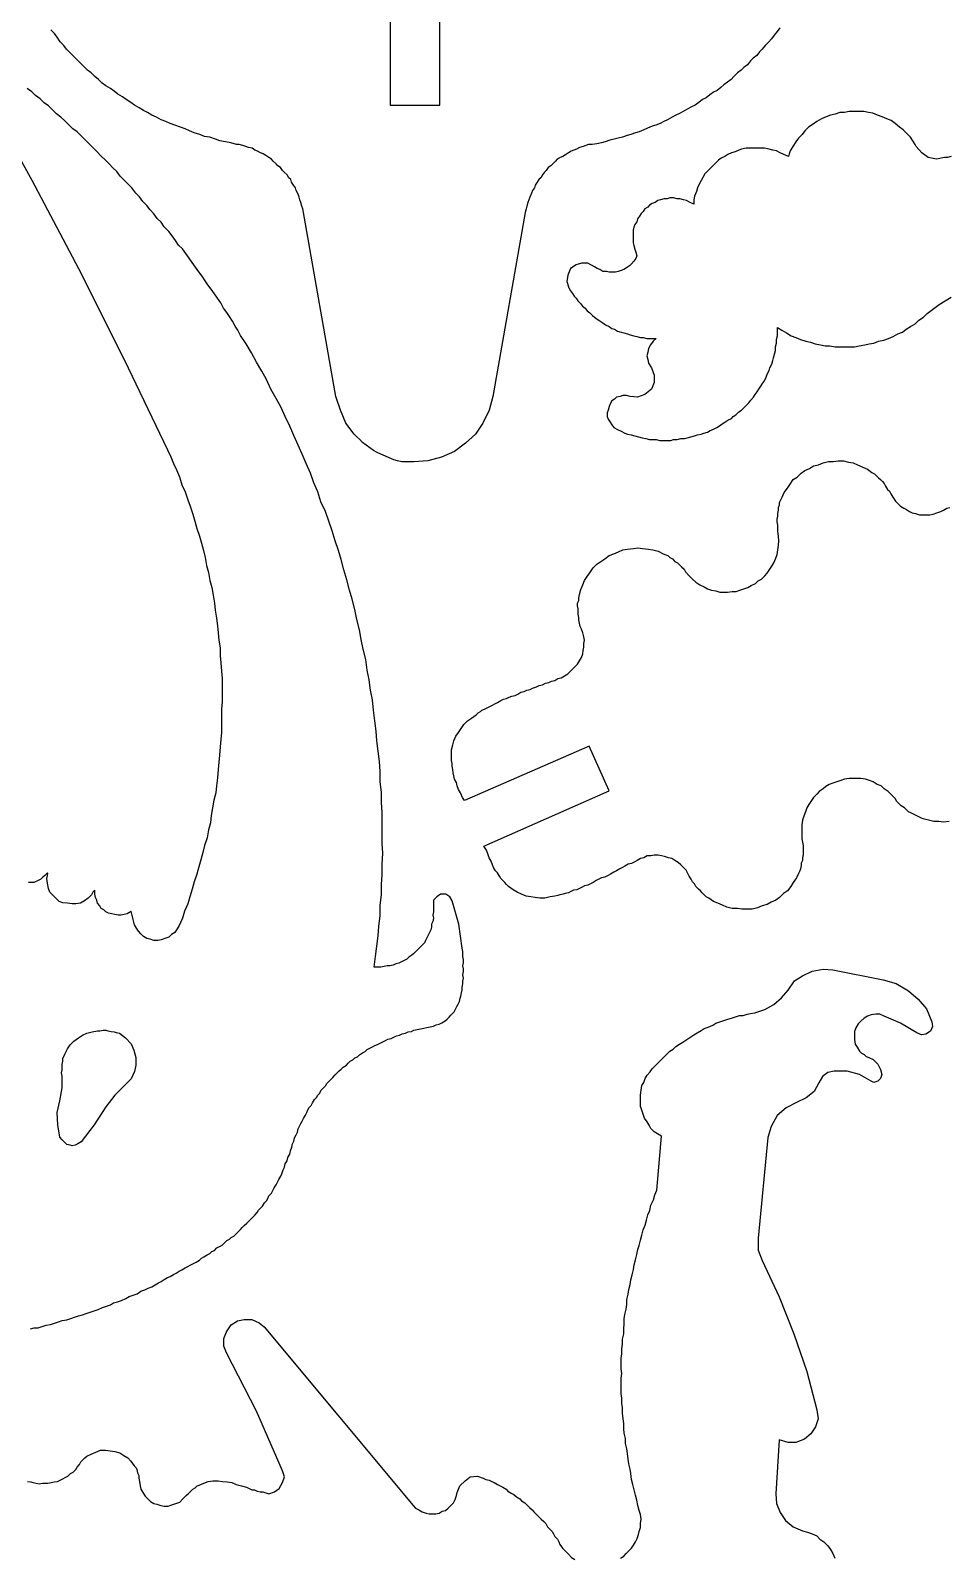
# Model space of a CAD drawing. Extents: x 3 to 449, y 3 to 233.
# Drawn here: x 351.8 to 407.7, y 57.9 to 151 of the extents above; entities that cross this region are included whole.
import ezdxf

# ---------------------------------------------------------------- set-up
doc = ezdxf.new("R2010")
doc.units = 0
doc.layers.add('DEFAULT_LAYER', color=1, linetype='CONTINUOUS')

msp = doc.modelspace()

# ---------------------------------------------------------------- linework, layer by layer
at = {"layer": 'DEFAULT_LAYER'}
for points in [[(373.713, 153.839), (373.713, 146.445), (376.738, 146.445), (376.738, 153.839)], [(397.463, 151.15), (397.295, 150.926), (397.127, 150.702), (396.959, 150.478), (396.791, 150.31), (396.567, 150.086), (396.399, 149.862), (396.231, 149.694), (396.063, 149.47), (395.839, 149.301), (395.671, 149.133), (395.503, 148.909), (395.279, 148.741), (395.111, 148.573), (394.887, 148.405), (394.662, 148.181), (394.494, 148.013), (394.27, 147.845), (394.046, 147.677), (393.878, 147.509), (393.654, 147.341), (393.43, 147.229), (393.206, 147.061), (392.982, 146.893), (392.758, 146.781), (392.534, 146.613), (392.31, 146.445), (392.086, 146.333), (391.862, 146.221), (391.582, 146.053), (391.358, 145.941), (391.134, 145.829), (390.909, 145.716), (390.629, 145.548), (390.405, 145.436), (390.181, 145.324), (389.901, 145.212), (389.677, 145.156), (389.397, 145.044), (389.173, 144.932), (388.893, 144.82), (388.669, 144.764), (388.389, 144.652), (388.165, 144.596), (387.885, 144.484), (387.605, 144.428), (387.38, 144.372), (387.1, 144.316), (386.82, 144.204), (386.596, 144.148), (386.316, 144.092), (386.036, 144.036), (385.812, 144.036), (385.644, 143.98), (385.476, 143.924), (385.252, 143.868), (385.084, 143.756), (384.916, 143.7), (384.748, 143.644), (384.58, 143.532), (384.412, 143.42), (384.244, 143.308), (384.076, 143.252), (383.907, 143.14), (383.795, 143.028), (383.627, 142.86), (383.515, 142.748), (383.347, 142.636), (383.235, 142.468), (383.123, 142.356), (383.011, 142.188), (382.899, 142.019), (382.787, 141.907), (382.675, 141.739), (382.563, 141.571), (382.507, 141.403), (382.395, 141.235), (382.339, 141.067), (382.227, 140.843), (382.171, 140.675), (382.115, 140.507), (382.059, 140.283), (382.003, 140.115), (381.947, 139.891), (379.986, 128.688), (379.762, 127.848), (379.37, 127.063), (378.922, 126.391), (378.306, 125.831), (377.634, 125.327), (376.85, 124.991), (376.009, 124.767), (375.169, 124.711), (374.945, 124.711), (374.665, 124.711), (374.441, 124.711), (374.161, 124.767), (373.937, 124.823), (373.657, 124.935), (373.433, 125.047), (373.153, 125.159), (372.928, 125.271), (372.704, 125.383), (372.48, 125.551), (372.256, 125.719), (372.032, 125.887), (371.864, 126.055), (371.696, 126.223), (371.528, 126.391), (371.024, 127.063), (370.688, 127.848), (370.408, 128.688), (368.447, 139.891), (368.391, 140.115), (368.335, 140.283), (368.279, 140.507), (368.223, 140.675), (368.167, 140.843), (368.111, 141.011), (367.999, 141.235), (367.943, 141.403), (367.831, 141.571), (367.719, 141.739), (367.663, 141.907), (367.551, 142.019), (367.439, 142.188), (367.271, 142.356), (367.159, 142.468), (367.047, 142.636), (366.879, 142.748), (366.767, 142.86), (366.599, 143.028), (366.487, 143.14), (366.319, 143.252), (366.151, 143.364), (365.983, 143.476), (365.814, 143.532), (365.646, 143.644), (365.478, 143.7), (365.31, 143.812), (365.086, 143.868), (364.918, 143.924), (364.75, 143.98), (364.526, 144.036), (364.358, 144.036), (364.358, 144.036), (364.022, 144.148), (363.686, 144.204), (363.35, 144.26), (363.07, 144.372), (362.734, 144.484), (362.398, 144.54), (362.117, 144.652), (361.781, 144.764), (361.501, 144.876), (361.221, 144.988), (360.941, 145.1), (360.605, 145.212), (360.325, 145.324), (360.045, 145.436), (359.765, 145.548), (359.485, 145.716), (359.205, 145.829), (358.925, 145.997), (358.7, 146.109), (358.42, 146.277), (358.14, 146.445), (357.916, 146.613), (357.636, 146.781), (357.412, 146.949), (357.132, 147.117), (356.908, 147.285), (356.684, 147.453), (356.404, 147.621), (356.18, 147.789), (355.956, 148.013), (355.732, 148.181), (355.508, 148.405), (355.284, 148.573), (355.059, 148.797), (354.835, 149.021), (354.611, 149.245), (354.443, 149.414), (354.219, 149.638), (353.995, 149.862), (353.827, 150.086), (353.603, 150.31), (353.435, 150.59), (353.267, 150.814), (353.043, 151.038)], [(348.909, 147.224), (351.88, 141.876), (354.732, 136.49), (357.504, 130.944), (360.158, 125.439), (360.356, 125.003), (360.515, 124.607), (360.713, 124.171), (360.911, 123.735), (361.03, 123.3), (361.228, 122.864), (361.386, 122.389), (361.544, 121.993), (361.703, 121.517), (361.822, 121.082), (361.941, 120.646), (362.099, 120.171), (362.218, 119.735), (362.337, 119.299), (362.455, 118.864), (362.535, 118.388), (362.654, 117.953), (362.733, 117.477), (362.852, 117.042), (362.931, 116.566), (363.01, 116.091), (363.05, 115.655), (363.129, 115.18), (363.208, 114.705), (363.248, 114.269), (363.287, 113.833), (363.366, 113.358), (363.366, 112.883), (363.406, 112.447), (363.446, 111.932), (363.485, 111.496), (363.485, 111.021), (363.485, 110.546), (363.485, 110.07), (363.446, 109.635), (363.446, 109.159), (363.446, 108.684), (363.446, 108.209), (363.406, 107.773), (363.366, 107.337), (363.327, 106.822), (363.287, 106.387), (363.248, 105.951), (363.208, 105.436), (363.129, 104.961), (363.089, 104.525), (362.97, 104.089), (362.891, 103.614), (362.812, 103.139), (362.772, 102.703), (362.654, 102.267), (362.574, 101.792), (362.416, 101.317), (362.297, 100.881), (362.178, 100.445), (362.059, 100.01), (361.941, 99.574), (361.782, 99.099), (361.663, 98.663), (361.505, 98.188), (361.386, 97.752), (361.188, 97.316), (361.069, 96.881), (360.871, 96.445), (360.752, 96.247), (360.594, 96.009), (360.396, 95.89), (360.237, 95.732), (360, 95.653), (359.762, 95.573), (359.564, 95.534), (359.326, 95.534), (359.089, 95.613), (358.891, 95.653), (358.693, 95.772), (358.534, 95.93), (358.376, 96.088), (358.257, 96.286), (358.138, 96.484), (358.059, 96.801), (357.94, 97.316), (357.9, 97.277), (357.702, 97.158), (357.504, 97.118), (357.306, 97.079), (357.148, 97.079), (356.95, 97.118), (356.752, 97.158), (356.554, 97.197), (356.395, 97.277), (356.276, 97.396), (356.118, 97.475), (356.039, 97.633), (355.88, 97.792), (355.841, 97.99), (355.762, 98.148), (355.722, 98.346), (355.722, 98.584), (355.603, 98.465), (355.524, 98.307), (355.326, 98.108), (355.088, 97.95), (354.851, 97.792), (354.573, 97.752), (354.336, 97.752), (354.058, 97.792), (353.781, 97.831), (353.543, 97.91), (353.345, 98.108), (353.187, 98.267), (352.989, 98.465), (352.91, 98.703), (352.831, 99.019), (352.791, 99.297), (352.831, 99.495), (352.87, 99.614), (352.831, 99.653), (352.791, 99.614), (352.672, 99.495), (352.553, 99.376), (352.434, 99.257), (352.276, 99.178), (351.999, 99.059), (351.682, 99.059)], [(351.801, 71.848), (352.038, 71.927), (352.276, 71.927), (352.514, 72.006), (352.751, 72.085), (353.029, 72.125), (353.266, 72.204), (353.504, 72.283), (353.742, 72.363), (354.019, 72.402), (354.256, 72.481), (354.494, 72.561), (354.732, 72.64), (354.969, 72.719), (355.207, 72.798), (355.445, 72.878), (355.682, 72.957), (355.92, 73.036), (356.197, 73.155), (356.435, 73.234), (356.673, 73.313), (356.871, 73.432), (357.108, 73.511), (357.346, 73.591), (357.623, 73.709), (357.821, 73.828), (358.059, 73.907), (358.297, 73.987), (358.534, 74.145), (358.772, 74.224), (358.97, 74.343), (359.208, 74.422), (359.406, 74.541), (359.604, 74.66), (359.762, 74.739), (359.96, 74.858), (360.158, 74.977), (360.317, 75.056), (360.515, 75.175), (360.673, 75.254), (360.871, 75.373), (361.03, 75.452), (361.228, 75.571), (361.386, 75.65), (361.544, 75.729), (361.743, 75.848), (361.901, 75.927), (362.099, 76.046), (362.218, 76.165), (362.376, 76.244), (362.574, 76.363), (362.733, 76.442), (362.852, 76.561), (363.01, 76.64), (363.168, 76.799), (363.327, 76.878), (363.485, 76.957), (363.604, 77.076), (363.763, 77.235), (363.921, 77.314), (364.04, 77.433), (364.198, 77.512), (364.357, 77.67), (364.476, 77.789), (364.594, 77.908), (364.713, 78.027), (364.832, 78.146), (364.99, 78.304), (365.109, 78.423), (365.228, 78.542), (365.347, 78.66), (365.466, 78.779), (365.624, 78.938), (365.703, 79.096), (365.822, 79.215), (365.941, 79.334), (366.06, 79.532), (366.179, 79.651), (366.258, 79.809), (366.337, 79.968), (366.496, 80.126), (366.575, 80.284), (366.654, 80.443), (366.773, 80.641), (366.852, 80.799), (366.931, 80.958), (367.05, 81.156), (367.129, 81.314), (367.209, 81.552), (367.288, 81.71), (367.327, 81.908), (367.446, 82.106), (367.486, 82.304), (367.605, 82.503), (367.644, 82.701), (367.723, 82.938), (367.763, 83.136), (367.842, 83.295), (367.882, 83.493), (368.001, 83.691), (368.08, 83.849), (368.12, 84.047), (368.199, 84.206), (368.278, 84.364), (368.357, 84.523), (368.436, 84.681), (368.555, 84.879), (368.634, 85.038), (368.714, 85.196), (368.793, 85.354), (368.912, 85.473), (368.991, 85.632), (369.11, 85.83), (369.229, 85.949), (369.308, 86.107), (369.427, 86.226), (369.506, 86.384), (369.664, 86.543), (369.783, 86.661), (369.862, 86.82), (369.981, 86.939), (370.1, 87.058), (370.219, 87.176), (370.377, 87.335), (370.496, 87.454), (370.615, 87.572), (370.734, 87.691), (370.853, 87.81), (371.051, 87.929), (371.169, 88.048), (371.288, 88.167), (371.447, 88.246), (371.566, 88.365), (371.724, 88.444), (371.843, 88.563), (372.041, 88.682), (372.199, 88.761), (372.318, 88.88), (372.477, 88.959), (372.635, 89.038), (372.793, 89.117), (372.952, 89.196), (373.11, 89.276), (373.269, 89.355), (373.427, 89.434), (373.586, 89.513), (373.784, 89.553), (373.942, 89.632), (374.101, 89.711), (374.299, 89.751), (374.457, 89.83), (374.655, 89.87), (374.813, 89.949), (375.012, 89.989), (375.17, 90.068), (375.368, 90.107), (375.566, 90.147), (375.764, 90.187), (375.962, 90.226), (376.16, 90.266), (376.358, 90.305), (376.517, 90.385), (376.715, 90.424), (376.873, 90.504), (377.071, 90.622), (377.19, 90.741), (377.309, 90.86), (377.428, 90.979), (377.547, 91.098), (377.626, 91.177), (377.705, 91.335), (377.784, 91.494), (377.863, 91.652), (377.943, 91.811), (377.982, 92.009), (378.022, 92.128), (378.061, 92.326), (378.101, 92.524), (378.101, 92.682), (378.141, 92.88), (378.141, 93.039), (378.18, 93.237), (378.141, 93.435), (378.18, 93.633), (378.18, 93.791), (378.141, 93.989), (378.18, 94.187), (378.18, 94.346), (378.141, 94.544), (378.141, 94.702), (378.141, 94.861), (378.101, 95.059), (377.903, 96.524), (377.507, 97.95), (377.348, 98.188), (377.111, 98.346), (376.794, 98.346), (376.556, 98.188), (376.358, 97.99), (376.358, 97.673), (376.358, 97.435), (376.358, 97.277), (376.319, 97.079), (376.358, 96.881), (376.319, 96.683), (376.239, 96.524), (376.239, 96.366), (376.2, 96.168), (376.121, 96.009), (376.041, 95.851), (375.962, 95.692), (375.883, 95.534), (375.804, 95.375), (375.645, 95.217), (375.526, 95.098), (375.408, 94.979), (375.289, 94.861), (375.17, 94.742), (375.051, 94.623), (374.853, 94.504), (374.734, 94.385), (374.576, 94.306), (374.417, 94.227), (374.259, 94.148), (374.061, 94.108), (373.902, 94.029), (373.704, 93.989), (373.546, 93.989), (373.348, 93.95), (373.15, 93.91), (372.991, 93.91), (372.754, 93.91), (372.833, 94.544), (372.912, 95.177), (372.991, 95.811), (373.031, 96.405), (373.11, 97.039), (373.11, 97.673), (373.19, 98.307), (373.19, 98.94), (373.229, 99.534), (373.229, 100.168), (373.269, 100.841), (373.229, 101.436), (373.229, 102.069), (373.229, 102.703), (373.229, 103.337), (373.19, 103.931), (373.19, 104.565), (373.11, 105.198), (373.11, 105.832), (373.071, 106.426), (372.991, 107.06), (372.912, 107.694), (372.873, 108.288), (372.793, 108.922), (372.714, 109.555), (372.635, 110.189), (372.516, 110.783), (372.437, 111.417), (372.318, 112.011), (372.239, 112.645), (372.08, 113.279), (371.962, 113.873), (371.843, 114.467), (371.684, 115.101), (371.566, 115.695), (371.407, 116.329), (371.249, 116.883), (371.09, 117.517), (370.892, 118.111), (370.734, 118.745), (370.575, 119.299), (370.377, 119.893), (370.179, 120.488), (369.981, 121.082), (369.783, 121.676), (369.506, 122.27), (369.308, 122.864), (369.07, 123.419), (368.872, 124.013), (368.595, 124.607), (368.357, 125.161), (368.12, 125.716), (367.842, 126.31), (367.605, 126.865), (367.327, 127.459), (367.05, 128.053), (366.773, 128.568), (366.456, 129.122), (366.179, 129.716), (365.901, 130.231), (365.585, 130.786), (365.268, 131.34), (364.951, 131.895), (364.594, 132.41), (364.436, 132.727), (364.277, 132.964), (364.119, 133.281), (363.921, 133.559), (363.763, 133.796), (363.565, 134.073), (363.406, 134.39), (363.208, 134.668), (363.01, 134.945), (362.812, 135.222), (362.614, 135.499), (362.455, 135.737), (362.257, 136.014), (362.059, 136.292), (361.861, 136.569), (361.663, 136.846), (361.465, 137.123), (361.267, 137.401), (361.069, 137.678), (360.832, 137.915), (360.633, 138.193), (360.435, 138.47), (360.237, 138.747), (359.96, 139.025), (359.762, 139.302), (359.524, 139.539), (359.326, 139.817), (359.089, 140.054), (358.891, 140.332), (358.653, 140.569), (358.455, 140.847), (358.217, 141.084), (357.98, 141.401), (357.742, 141.639), (357.504, 141.876), (357.267, 142.114), (357.069, 142.391), (356.831, 142.629), (356.593, 142.867), (356.356, 143.104), (356.118, 143.342), (355.841, 143.619), (355.603, 143.857), (355.365, 144.094), (355.128, 144.332), (354.89, 144.57), (354.653, 144.807), (354.375, 145.005), (354.138, 145.243), (353.9, 145.481), (353.662, 145.718), (353.385, 145.917), (353.147, 146.154), (352.91, 146.392), (352.632, 146.59), (352.395, 146.828), (352.118, 147.026), (351.88, 147.263), (351.603, 147.461)], [(407.901, 143.312), (407.677, 143.256), (407.509, 143.256), (407.005, 143.144), (406.501, 143.256), (406.109, 143.536), (405.772, 143.928), (405.716, 144.041), (405.604, 144.209), (405.436, 144.489), (405.212, 144.713), (404.988, 144.937), (404.764, 145.105), (404.484, 145.329), (404.26, 145.497), (403.98, 145.609), (403.7, 145.721), (403.42, 145.833), (403.14, 145.945), (402.86, 146.001), (402.58, 146.057), (402.244, 146.057), (401.963, 146.057), (401.683, 146.057), (401.403, 146.001), (401.123, 146.001), (400.843, 145.889), (400.563, 145.833), (400.283, 145.721), (400.003, 145.609), (399.723, 145.441), (399.499, 145.273), (399.219, 145.105), (398.995, 144.881), (398.827, 144.657), (398.602, 144.433), (398.434, 144.209), (398.266, 143.928), (398.154, 143.76), (398.098, 143.648), (398.042, 143.48), (397.986, 143.312), (397.706, 143.424), (397.482, 143.536), (397.258, 143.648), (397.034, 143.704), (396.81, 143.76), (396.53, 143.816), (396.306, 143.816), (396.082, 143.816), (395.858, 143.816), (395.634, 143.816), (395.41, 143.816), (395.13, 143.76), (394.961, 143.704), (394.737, 143.592), (394.513, 143.536), (394.289, 143.424), (394.121, 143.312), (393.897, 143.2), (393.729, 143.088), (393.561, 142.92), (393.393, 142.752), (393.225, 142.584), (393.057, 142.416), (392.889, 142.248), (392.777, 142.024), (392.665, 141.856), (392.553, 141.632), (392.441, 141.408), (392.385, 141.184), (392.273, 140.904), (392.217, 140.68), (392.217, 140.4), (391.993, 140.512), (391.769, 140.624), (391.601, 140.68), (391.376, 140.736), (391.208, 140.736), (390.984, 140.792), (390.76, 140.792), (390.592, 140.736), (390.424, 140.736), (390.2, 140.68), (390.032, 140.624), (389.864, 140.512), (389.696, 140.456), (389.528, 140.343), (389.416, 140.231), (389.248, 140.119), (389.136, 139.951), (389.024, 139.839), (388.912, 139.671), (388.8, 139.503), (388.744, 139.335), (388.632, 139.167), (388.576, 138.999), (388.52, 138.831), (388.52, 138.607), (388.52, 138.439), (388.52, 138.271), (388.52, 138.047), (388.576, 137.879), (388.632, 137.655), (388.688, 137.487), (388.744, 137.263), (388.688, 137.095), (388.576, 136.927), (388.408, 136.758), (388.296, 136.646), (388.128, 136.534), (387.96, 136.422), (387.791, 136.366), (387.623, 136.31), (387.455, 136.254), (387.231, 136.254), (387.063, 136.254), (386.895, 136.31), (386.671, 136.31), (386.503, 136.422), (386.335, 136.478), (386.167, 136.59), (385.775, 136.815), (385.383, 136.815), (385.047, 136.702), (384.711, 136.478), (384.543, 136.086), (384.487, 135.694), (384.599, 135.302), (384.711, 135.134), (384.823, 134.966), (384.935, 134.798), (385.047, 134.686), (385.159, 134.518), (385.327, 134.35), (385.439, 134.182), (385.607, 134.07), (385.719, 133.902), (385.887, 133.79), (386.055, 133.622), (386.167, 133.51), (386.335, 133.398), (386.503, 133.286), (386.671, 133.174), (386.839, 133.061), (387.063, 132.949), (387.231, 132.837), (387.399, 132.781), (387.567, 132.669), (387.791, 132.613), (387.96, 132.557), (388.184, 132.501), (388.352, 132.445), (388.576, 132.389), (388.744, 132.333), (388.968, 132.277), (389.136, 132.277), (389.36, 132.221), (389.528, 132.221), (389.752, 132.221), (389.92, 132.221), (389.752, 132.053), (389.584, 131.829), (389.472, 131.605), (389.416, 131.381), (389.36, 131.157), (389.416, 130.933), (389.472, 130.709), (389.64, 130.429), (389.808, 129.981), (389.808, 129.532), (389.64, 129.14), (389.248, 128.804), (388.8, 128.636), (388.352, 128.692), (388.128, 128.748), (387.904, 128.748), (387.735, 128.692), (387.511, 128.636), (387.399, 128.524), (387.231, 128.412), (387.119, 128.244), (387.063, 128.076), (387.007, 127.852), (386.951, 127.684), (386.951, 127.46), (387.007, 127.292), (387.119, 127.124), (387.231, 126.956), (387.343, 126.788), (387.567, 126.676), (387.791, 126.564), (388.016, 126.452), (388.184, 126.396), (388.408, 126.34), (388.632, 126.284), (388.856, 126.228), (389.08, 126.172), (389.304, 126.116), (389.528, 126.06), (389.752, 126.06), (389.92, 126.06), (390.144, 126.004), (390.368, 126.004), (390.592, 126.004), (390.816, 126.004), (390.984, 126.06), (391.208, 126.06), (391.432, 126.116), (391.657, 126.116), (391.825, 126.172), (392.049, 126.228), (392.273, 126.284), (392.441, 126.34), (392.665, 126.396), (392.833, 126.452), (393.057, 126.508), (393.225, 126.62), (393.393, 126.676), (393.617, 126.788), (393.785, 126.9), (393.953, 127.012), (394.121, 127.124), (394.289, 127.236), (394.513, 127.348), (394.625, 127.46), (394.793, 127.572), (394.961, 127.74), (395.13, 127.852), (395.298, 128.02), (395.41, 128.132), (395.578, 128.3), (395.69, 128.468), (395.858, 128.636), (395.97, 128.804), (396.082, 128.972), (396.194, 129.14), (396.306, 129.308), (396.418, 129.476), (396.53, 129.645), (396.642, 129.869), (396.698, 130.037), (396.81, 130.261), (396.866, 130.429), (396.978, 130.653), (397.034, 130.877), (397.09, 131.045), (397.146, 131.269), (397.202, 131.493), (397.202, 131.717), (397.258, 131.941), (397.258, 132.165), (397.314, 132.389), (397.314, 132.613), (397.314, 132.893), (397.594, 132.725), (397.874, 132.557), (398.154, 132.389), (398.434, 132.277), (398.715, 132.165), (399.051, 132.053), (399.331, 131.997), (399.611, 131.885), (399.947, 131.829), (400.227, 131.773), (400.507, 131.773), (400.843, 131.717), (401.123, 131.717), (401.403, 131.717), (401.739, 131.717), (402.019, 131.717), (402.3, 131.773), (402.636, 131.829), (402.916, 131.885), (403.196, 131.941), (403.476, 132.053), (403.812, 132.109), (404.092, 132.221), (404.372, 132.333), (404.652, 132.501), (404.932, 132.613), (405.156, 132.781), (405.436, 132.949), (405.716, 133.117), (405.941, 133.342), (406.221, 133.51), (406.445, 133.734), (407.173, 134.294), (407.901, 134.742)], [(407.792, 102.783), (407.436, 102.744), (407.158, 102.783), (406.841, 102.783), (406.524, 102.862), (406.208, 102.942), (406.089, 102.981), (405.93, 103.06), (405.772, 103.14), (405.613, 103.219), (405.455, 103.298), (405.297, 103.377), (405.178, 103.496), (405.059, 103.615), (404.861, 103.734), (404.742, 103.853), (404.584, 104.011), (404.504, 104.169), (404.267, 104.407), (404.069, 104.605), (403.831, 104.764), (403.633, 104.962), (403.395, 105.041), (403.158, 105.199), (402.92, 105.279), (402.682, 105.358), (402.405, 105.397), (402.168, 105.397), (401.93, 105.397), (401.692, 105.397), (401.415, 105.358), (401.177, 105.279), (400.94, 105.199), (400.702, 105.12), (400.464, 105.041), (400.266, 104.922), (400.108, 104.764), (399.87, 104.605), (399.712, 104.447), (399.514, 104.249), (399.395, 104.051), (399.236, 103.813), (399.118, 103.615), (399.038, 103.377), (398.92, 103.1), (398.84, 102.862), (398.801, 102.585), (398.801, 102.268), (398.801, 102.031), (398.801, 101.714), (398.84, 101.516), (398.88, 101.318), (398.88, 101.159), (398.88, 100.922), (398.88, 100.763), (398.84, 100.565), (398.84, 100.407), (398.761, 100.248), (398.761, 100.09), (398.722, 99.892), (398.682, 99.773), (398.603, 99.614), (398.484, 99.337), (398.286, 99.06), (398.127, 98.822), (397.929, 98.545), (397.692, 98.387), (397.454, 98.149), (397.216, 97.99), (396.939, 97.872), (396.701, 97.713), (396.385, 97.634), (396.107, 97.515), (395.79, 97.436), (395.474, 97.436), (395.157, 97.436), (394.879, 97.476), (394.563, 97.476), (394.246, 97.555), (393.968, 97.674), (393.691, 97.792), (393.414, 97.911), (393.137, 98.109), (392.978, 98.189), (392.859, 98.307), (392.741, 98.426), (392.622, 98.545), (392.503, 98.664), (392.344, 98.822), (392.265, 98.981), (392.146, 99.1), (392.067, 99.258), (391.948, 99.456), (391.83, 99.654), (391.75, 99.812), (391.592, 99.971), (391.433, 100.129), (391.275, 100.288), (391.077, 100.407), (390.879, 100.525), (390.681, 100.565), (390.443, 100.644), (390.245, 100.684), (390.047, 100.724), (389.81, 100.724), (389.611, 100.684), (389.374, 100.684), (389.176, 100.565), (388.978, 100.525), (388.78, 100.407), (388.621, 100.327), (388.423, 100.209), (388.225, 100.169), (388.027, 100.05), (387.869, 99.971), (387.71, 99.892), (387.512, 99.773), (387.354, 99.694), (387.156, 99.575), (386.997, 99.496), (386.799, 99.377), (386.601, 99.337), (386.443, 99.258), (386.284, 99.179), (386.086, 99.06), (385.928, 98.981), (385.769, 98.901), (385.571, 98.862), (385.413, 98.783), (385.254, 98.703), (385.096, 98.624), (384.898, 98.585), (384.74, 98.505), (384.581, 98.426), (384.383, 98.387), (384.264, 98.347), (384.066, 98.307), (383.947, 98.268), (383.749, 98.228), (383.472, 98.189), (383.155, 98.109), (382.838, 98.109), (382.561, 98.149), (382.284, 98.189), (382.007, 98.228), (381.729, 98.347), (381.452, 98.466), (381.214, 98.624), (380.937, 98.822), (380.818, 98.941), (380.699, 99.06), (380.581, 99.179), (380.462, 99.298), (380.383, 99.456), (380.264, 99.654), (380.145, 99.773), (380.026, 99.971), (379.947, 100.129), (379.868, 100.367), (379.749, 100.565), (379.67, 100.803), (379.59, 101.04), (379.432, 101.278), (387.076, 104.645), (385.849, 107.378), (378.244, 104.051), (378.125, 104.249), (378.006, 104.526), (377.887, 104.724), (377.808, 104.962), (377.768, 105.16), (377.65, 105.358), (377.61, 105.556), (377.57, 105.754), (377.531, 105.952), (377.491, 106.15), (377.491, 106.308), (377.452, 106.506), (377.452, 106.665), (377.452, 106.823), (377.452, 107.14), (377.531, 107.457), (377.61, 107.695), (377.729, 107.972), (377.887, 108.21), (378.046, 108.447), (378.204, 108.685), (378.442, 108.923), (378.679, 109.081), (378.957, 109.279), (379.075, 109.398), (379.234, 109.477), (379.313, 109.556), (379.472, 109.636), (379.63, 109.715), (379.788, 109.794), (379.947, 109.873), (380.105, 109.952), (380.264, 110.032), (380.462, 110.15), (380.62, 110.23), (380.818, 110.269), (380.977, 110.348), (381.135, 110.428), (381.333, 110.467), (381.492, 110.547), (381.69, 110.665), (381.888, 110.705), (382.046, 110.784), (382.244, 110.824), (382.403, 110.903), (382.64, 110.982), (382.799, 111.061), (382.997, 111.101), (383.195, 111.22), (383.393, 111.259), (383.551, 111.339), (383.749, 111.378), (383.947, 111.497), (384.145, 111.537), (384.343, 111.656), (384.542, 111.774), (384.7, 111.933), (384.858, 112.091), (385.017, 112.25), (385.136, 112.369), (385.254, 112.567), (385.373, 112.765), (385.453, 113.002), (385.492, 113.2), (385.532, 113.398), (385.532, 113.636), (385.571, 113.834), (385.532, 114.032), (385.453, 114.27), (385.373, 114.507), (385.373, 114.507), (385.294, 114.666), (385.254, 114.864), (385.215, 115.062), (385.215, 115.22), (385.175, 115.418), (385.175, 115.577), (385.175, 115.735), (385.136, 115.933), (385.136, 116.092), (385.215, 116.25), (385.215, 116.409), (385.254, 116.607), (385.334, 116.924), (385.453, 117.201), (385.571, 117.478), (385.73, 117.716), (385.928, 117.993), (386.086, 118.231), (386.324, 118.468), (386.562, 118.627), (386.799, 118.785), (387.076, 118.983), (387.354, 119.102), (387.631, 119.221), (387.908, 119.34), (388.186, 119.379), (388.542, 119.419), (388.819, 119.459), (389.097, 119.419), (389.453, 119.379), (389.73, 119.34), (390.047, 119.261), (390.364, 119.102), (390.522, 119.023), (390.641, 118.983), (390.76, 118.864), (390.919, 118.785), (391.077, 118.627), (391.235, 118.548), (391.354, 118.429), (391.473, 118.31), (391.632, 118.151), (391.711, 117.993), (391.948, 117.755), (392.146, 117.557), (392.344, 117.359), (392.582, 117.201), (392.859, 117.082), (393.057, 116.963), (393.295, 116.884), (393.572, 116.844), (393.81, 116.765), (394.048, 116.765), (394.285, 116.765), (394.563, 116.805), (394.8, 116.805), (395.038, 116.884), (395.276, 116.963), (395.513, 117.042), (395.711, 117.161), (395.989, 117.28), (396.147, 117.438), (396.345, 117.557), (396.543, 117.755), (396.701, 117.914), (396.86, 118.151), (396.979, 118.349), (397.098, 118.548), (397.216, 118.825), (397.296, 119.062), (397.335, 119.34), (397.375, 119.617), (397.414, 119.894), (397.375, 120.172), (397.335, 120.449), (397.335, 120.686), (397.335, 120.845), (397.296, 121.043), (397.296, 121.201), (397.335, 121.399), (397.335, 121.558), (397.375, 121.756), (397.375, 121.914), (397.454, 122.073), (397.454, 122.231), (397.612, 122.548), (397.731, 122.825), (397.929, 123.103), (398.088, 123.34), (398.286, 123.617), (398.523, 123.776), (398.761, 124.014), (398.999, 124.172), (399.276, 124.291), (399.514, 124.449), (399.831, 124.528), (400.108, 124.647), (400.425, 124.727), (400.742, 124.727), (401.019, 124.766), (401.336, 124.766), (401.653, 124.687), (401.93, 124.647), (402.207, 124.528), (402.524, 124.37), (402.801, 124.251), (403.079, 124.053), (403.237, 123.974), (403.356, 123.855), (403.475, 123.736), (403.593, 123.617), (403.712, 123.499), (403.831, 123.38), (403.91, 123.221), (404.029, 123.023), (404.148, 122.905), (404.227, 122.746), (404.346, 122.548), (404.504, 122.31), (404.663, 122.152), (404.821, 121.994), (405.019, 121.875), (405.178, 121.795), (405.376, 121.677), (405.534, 121.597), (405.732, 121.558), (405.97, 121.479), (406.128, 121.479), (406.366, 121.479), (406.604, 121.479), (406.802, 121.518), (407.039, 121.597), (407.277, 121.677), (407.436, 121.756), (407.634, 121.875), (407.832, 121.914)], [(387.752, 57.886), (387.95, 58.005), (388.109, 58.164), (388.267, 58.322), (388.426, 58.481), (388.544, 58.679), (388.663, 58.877), (388.782, 59.075), (388.861, 59.312), (388.901, 59.51), (388.98, 59.748), (388.98, 59.986), (389.02, 60.263), (388.98, 60.54), (388.901, 60.778), (388.822, 61.095), (388.742, 61.412), (388.663, 61.728), (388.584, 62.045), (388.505, 62.362), (388.426, 62.679), (388.386, 63.036), (388.346, 63.313), (388.267, 63.63), (388.227, 63.907), (388.188, 64.263), (388.148, 64.541), (388.069, 64.858), (388.069, 65.174), (387.99, 65.491), (387.95, 65.769), (387.95, 66.085), (387.911, 66.363), (387.871, 66.719), (387.871, 67.036), (387.831, 67.313), (387.831, 67.63), (387.792, 67.907), (387.792, 68.224), (387.792, 68.541), (387.792, 68.858), (387.831, 69.135), (387.792, 69.413), (387.792, 69.729), (387.792, 70.046), (387.831, 70.324), (387.831, 70.64), (387.871, 70.918), (387.871, 71.235), (387.95, 71.551), (387.95, 71.868), (387.99, 72.146), (387.99, 72.462), (388.029, 72.74), (388.109, 73.057), (388.148, 73.334), (388.148, 73.651), (388.227, 73.968), (388.267, 74.245), (388.346, 74.562), (388.386, 74.839), (388.465, 75.156), (388.544, 75.473), (388.584, 75.75), (388.663, 76.067), (388.742, 76.384), (388.822, 76.701), (388.901, 76.938), (388.98, 77.255), (389.059, 77.572), (389.138, 77.889), (389.257, 78.166), (389.337, 78.483), (389.416, 78.8), (389.535, 79.077), (389.614, 79.394), (389.772, 79.711), (389.851, 80.028), (389.97, 80.305), (390.248, 83.593), (390.01, 83.751), (389.812, 83.87), (389.614, 84.068), (389.495, 84.266), (389.376, 84.464), (389.218, 84.702), (389.138, 84.939), (389.059, 85.177), (388.98, 85.415), (388.98, 85.652), (388.98, 85.89), (388.98, 86.128), (389.02, 86.405), (389.059, 86.682), (389.178, 86.88), (389.257, 87.118), (389.376, 87.316), (389.574, 87.514), (389.693, 87.712), (389.851, 87.87), (390.049, 88.068), (390.208, 88.227), (390.406, 88.425), (390.564, 88.583), (390.762, 88.781), (390.96, 88.9), (391.119, 89.059), (391.357, 89.217), (391.555, 89.336), (391.792, 89.494), (391.99, 89.613), (392.228, 89.772), (392.426, 89.89), (392.664, 90.049), (392.862, 90.168), (393.099, 90.247), (393.377, 90.366), (393.575, 90.485), (393.812, 90.564), (394.05, 90.643), (394.288, 90.722), (394.525, 90.801), (394.763, 90.881), (395.001, 90.96), (395.238, 90.96), (395.476, 91.039), (395.674, 91.079), (395.951, 91.118), (396.545, 91.316), (397.1, 91.633), (397.575, 92.029), (397.971, 92.505), (398.367, 93.059), (398.843, 93.376), (399.437, 93.653), (400.11, 93.772), (400.704, 93.732), (403.754, 93.138), (404.546, 92.901), (405.299, 92.465), (405.893, 91.95), (406.408, 91.356), (406.725, 90.564), (406.764, 90.287), (406.646, 90.009), (406.368, 89.811), (406.091, 89.772), (405.814, 89.89), (404.824, 90.485), (403.833, 90.92), (403.833, 90.92), (403.556, 91.039), (403.318, 91.039), (403.041, 90.999), (402.804, 90.92), (402.606, 90.801), (402.407, 90.603), (402.249, 90.445), (402.091, 90.207), (402.011, 89.97), (402.011, 89.732), (402.011, 89.494), (402.051, 89.217), (402.17, 89.019), (402.328, 88.781), (402.447, 88.663), (402.606, 88.583), (402.724, 88.464), (402.883, 88.385), (403.16, 88.266), (403.437, 87.989), (403.596, 87.672), (403.675, 87.355), (403.596, 87.118), (403.437, 86.959), (403.2, 86.88), (403.041, 86.959), (402.328, 87.355), (401.576, 87.553), (400.784, 87.553), (400.387, 87.474), (400.071, 87.237), (399.833, 86.841), (399.556, 86.326), (399.08, 85.93), (398.486, 85.652), (397.852, 85.335), (397.298, 84.86), (396.941, 84.187), (396.743, 83.513), (396.149, 77.374), (396.149, 76.661), (396.387, 76.027), (397.417, 73.809), (398.328, 71.551), (399.12, 69.254), (399.714, 66.917), (399.793, 66.363), (399.635, 65.887), (399.358, 65.452), (398.961, 65.135), (398.447, 64.937), (397.971, 64.937), (397.417, 65.095), (397.219, 61.808), (397.258, 61.214), (397.496, 60.659), (397.813, 60.184), (398.288, 59.788), (398.843, 59.55), (399.16, 59.471), (399.437, 59.352), (399.714, 59.233), (399.912, 59.035), (400.15, 58.877), (400.387, 58.639), (400.546, 58.401), (400.704, 58.164), (400.823, 57.886)], [(351.629, 62.56), (351.827, 62.521), (351.946, 62.481), (352.144, 62.441), (352.342, 62.402), (352.54, 62.441), (352.698, 62.441), (352.857, 62.441), (353.055, 62.481), (353.253, 62.521), (353.451, 62.56), (353.609, 62.639), (353.768, 62.719), (353.926, 62.798), (354.085, 62.877), (354.243, 63.036), (354.401, 63.115), (354.56, 63.273), (354.639, 63.432), (354.797, 63.59), (354.877, 63.748), (354.996, 63.867), (355.114, 63.986), (355.233, 64.105), (355.51, 64.224), (355.788, 64.343), (356.065, 64.461), (356.382, 64.461), (356.659, 64.422), (356.936, 64.382), (357.253, 64.303), (357.491, 64.145), (357.729, 63.986), (357.927, 63.788), (358.125, 63.511), (358.243, 63.392), (358.283, 63.273), (358.323, 63.075), (358.402, 62.917), (358.402, 62.758), (358.442, 62.56), (358.481, 62.283), (358.521, 62.085), (358.64, 61.887), (358.798, 61.649), (358.956, 61.491), (359.115, 61.332), (359.313, 61.214), (359.511, 61.174), (359.749, 61.095), (359.947, 61.055), (360.184, 61.055), (360.422, 61.134), (360.66, 61.214), (360.897, 61.293), (361.095, 61.491), (361.293, 61.689), (361.412, 61.808), (361.571, 61.966), (361.689, 62.085), (361.848, 62.164), (361.967, 62.283), (362.086, 62.323), (362.363, 62.441), (362.64, 62.56), (362.917, 62.6), (363.234, 62.6), (363.511, 62.56), (363.789, 62.521), (364.066, 62.481), (364.343, 62.362), (364.66, 62.283), (364.977, 62.204), (365.135, 62.125), (365.294, 62.045), (365.452, 62.045), (365.611, 61.966), (365.809, 61.926), (365.967, 61.926), (366.324, 61.808), (366.68, 61.926), (366.957, 62.125), (367.155, 62.481), (367.274, 62.837), (367.155, 63.194), (365.571, 66.838), (363.749, 70.403), (363.591, 70.799), (363.591, 71.274), (363.749, 71.67), (364.026, 72.106), (364.422, 72.344), (364.819, 72.423), (365.294, 72.423), (365.73, 72.225), (366.046, 71.987), (375.117, 61.095), (375.275, 60.936), (375.473, 60.817), (375.671, 60.699), (375.909, 60.619), (376.107, 60.58), (376.266, 60.58), (376.503, 60.58), (376.701, 60.619), (376.899, 60.738), (377.097, 60.778), (377.256, 60.936), (377.414, 61.095), (377.573, 61.253), (377.691, 61.451), (377.771, 61.689), (377.81, 61.887), (377.969, 62.283), (378.286, 62.6), (378.602, 62.837), (379.038, 62.877), (379.395, 62.758), (379.553, 62.679), (379.751, 62.639), (379.91, 62.56), (380.068, 62.481), (380.266, 62.362), (380.424, 62.283), (380.583, 62.204), (380.781, 62.085), (380.9, 61.966), (381.098, 61.847), (381.256, 61.768), (381.415, 61.61), (381.613, 61.491), (381.732, 61.372), (381.93, 61.253), (382.048, 61.134), (382.207, 60.976), (382.365, 60.817), (382.484, 60.699), (382.643, 60.54), (382.801, 60.382), (382.92, 60.263), (383.078, 60.104), (383.197, 59.986), (383.316, 59.788), (383.435, 59.669), (383.593, 59.51), (383.672, 59.352), (383.752, 59.193), (383.91, 59.035), (383.989, 58.877), (384.069, 58.718), (384.227, 58.481), (384.425, 58.282), (384.583, 58.124), (384.781, 57.926), (384.98, 57.807)]]:
    msp.add_lwpolyline(points, dxfattribs=at)
msp.add_lwpolyline([(357.227, 89.87), (357.584, 89.593), (357.94, 89.236), (358.098, 88.84), (358.217, 88.404), (358.217, 87.929), (358.138, 87.533), (357.94, 87.097), (357.584, 86.741), (356.95, 86.107), (356.395, 85.394), (355.682, 84.285), (354.89, 83.255), (354.692, 83.136), (354.534, 83.057), (354.336, 83.017), (354.217, 83.057), (354.019, 83.097), (353.86, 83.255), (353.742, 83.374), (353.583, 83.532), (353.464, 84.285), (353.425, 85.038), (353.583, 85.75), (353.742, 86.543), (353.742, 87.256), (353.702, 87.454), (353.742, 87.652), (353.742, 87.81), (353.742, 87.969), (353.781, 88.167), (353.781, 88.325), (353.9, 88.602), (354.058, 88.919), (354.217, 89.157), (354.454, 89.394), (354.732, 89.593), (354.969, 89.751), (355.247, 89.87), (355.564, 89.949), (355.88, 90.028), (356.039, 90.028), (356.237, 90.068), (356.395, 90.068), (356.514, 90.028), (356.712, 89.989), (356.91, 89.949), (357.029, 89.909), (357.227, 89.87)], close=True, dxfattribs=at)

doc.saveas('drawing.dxf')
